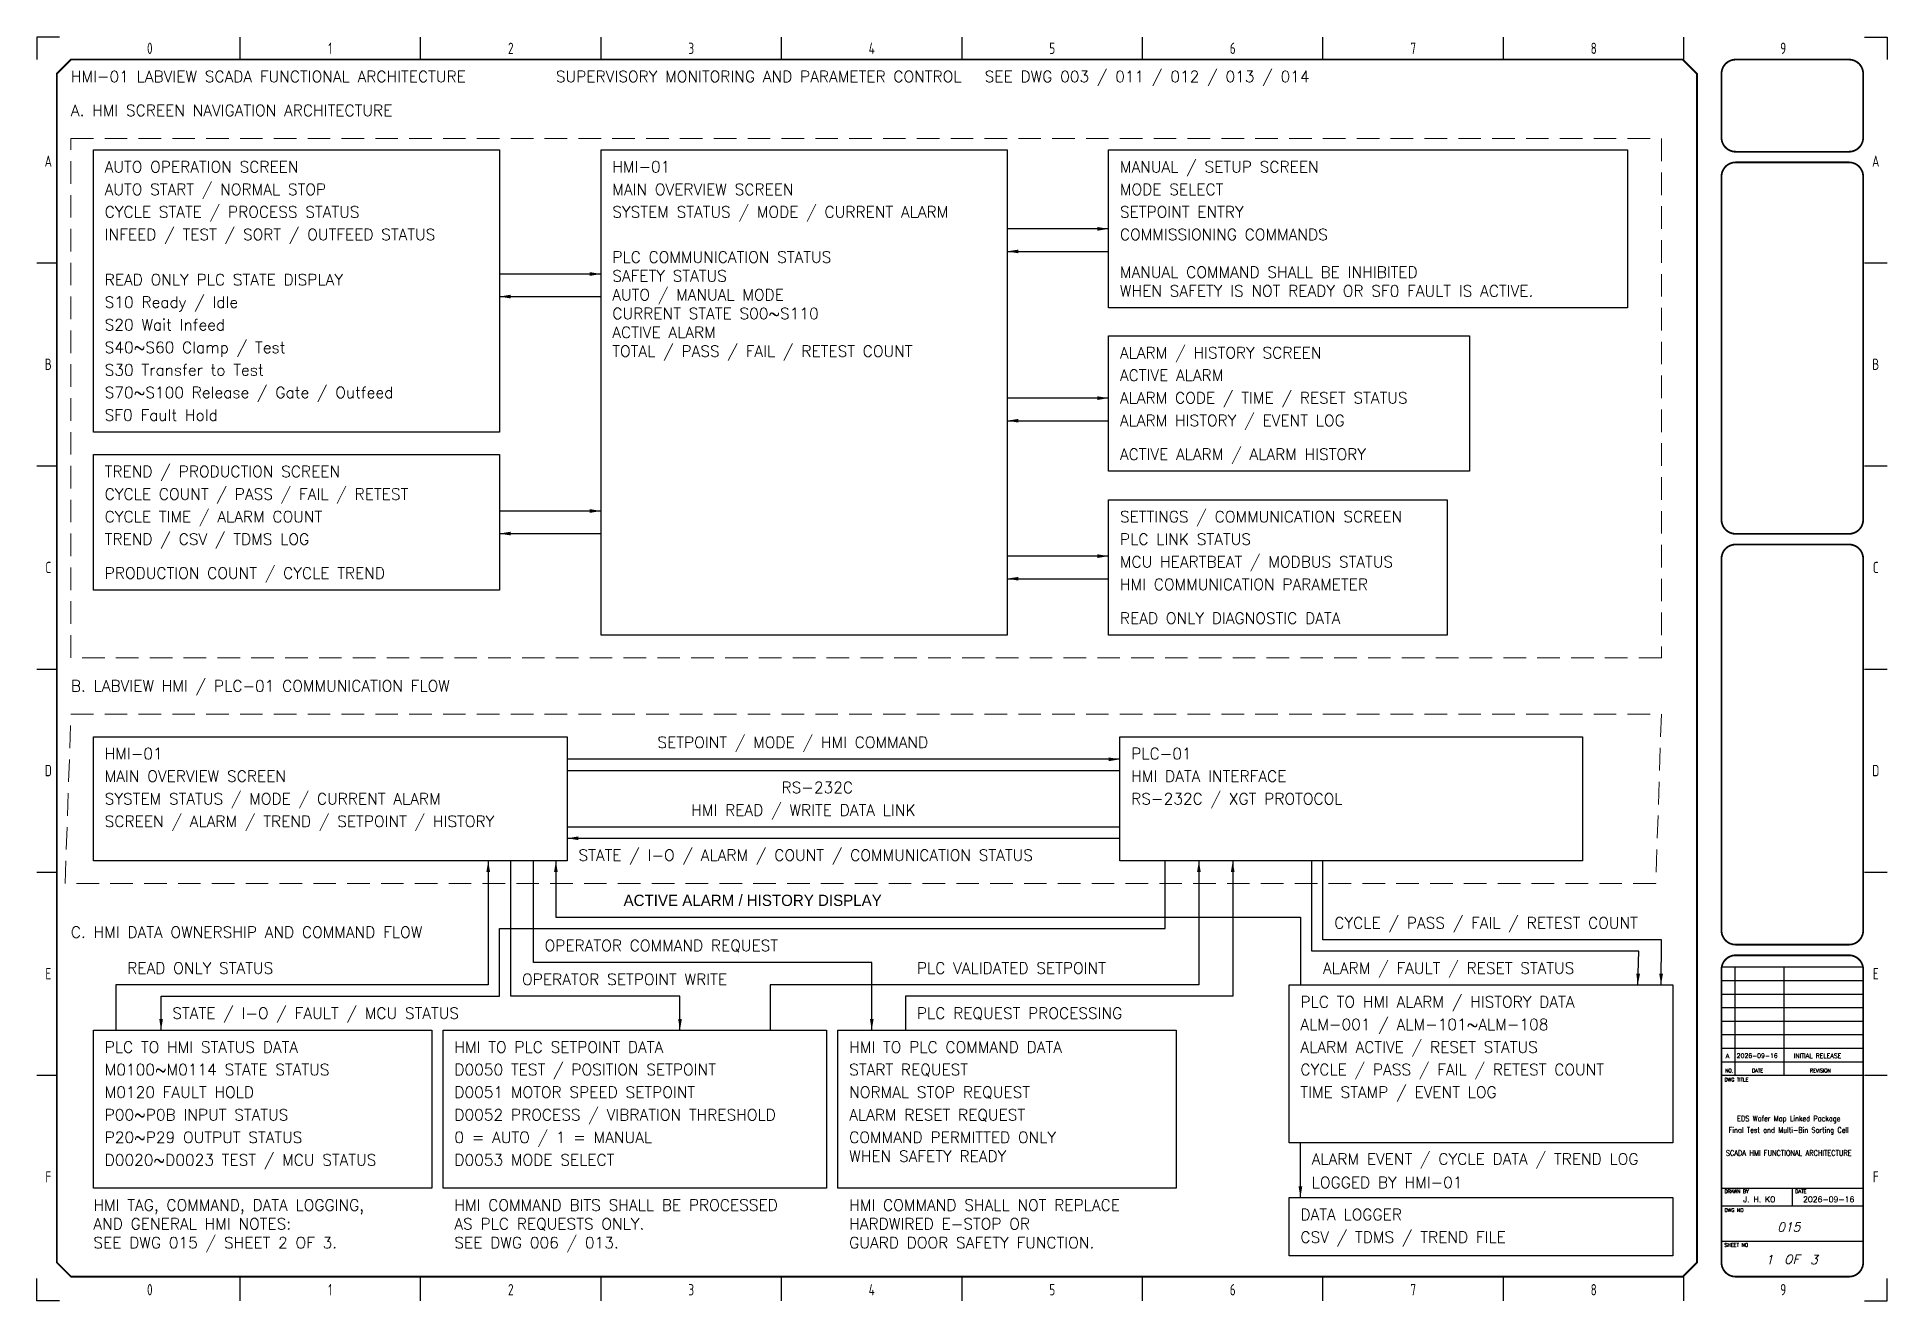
# Model space of a CAD drawing. Extents: x 5 to 415, y 5 to 285.
import ezdxf
from ezdxf.enums import TextEntityAlignment as Align

# ---------------------------------------------------------------- set-up
doc = ezdxf.new("R2010")
doc.units = 0
doc.header["$LTSCALE"] = 10
doc.linetypes.add('DASHED', pattern=[0.75, 0.5, -0.25])
for name, color, linetype, lineweight in [('HMI-ALARM', 1, 'Continuous', 25), ('HMI-COMM', 3, 'Continuous', 25), ('HMI-COMMAND', 2, 'Continuous', 25), ('HMI-CONDITION', 3, 'Continuous', 18), ('HMI-CROSSREF', 4, 'Continuous', 18), ('HMI-DATA-FLOW', 4, 'Continuous', 25), ('HMI-DEVICE', 7, 'Continuous', 30), ('HMI-LOG', 84, 'Continuous', 18), ('HMI-PARAM', 3, 'Continuous', 18), ('HMI-SCREEN', 7, 'Continuous', 25), ('HMI-TAG', 4, 'Continuous', 18), ('HMI-TEXT', 9, 'Continuous', 18), ('HMI-ZONE', 8, 'DASHED', 18)]:
    doc.layers.add(name, color=color, linetype=linetype, lineweight=lineweight)
for name, color, linetype in [('SYMS', 7, 'Continuous'), ('TEXT_TITLE', 7, 'Continuous'), ('TITLE', 7, 'Continuous'), ('Title blocks', 7, 'Continuous')]:
    doc.layers.add(name, color=color, linetype=linetype)
doc.styles.add('ISO8', font='ISO8.shx', dxfattribs={"width": 0.8})
doc.styles.add('ITALIC', font='ITALIC')
doc.styles.add('ROMANS', font='romans')
doc.dimstyles.get("Standard").update_dxf_attribs({"dimtxt": 0.18, "dimasz": 0.18, "dimexe": 0.18, "dimexo": 0.0625, "dimgap": 0.09, "dimtad": 0, "dimtih": 1, "dimtoh": 1, "dimdec": 4, "dimzin": 0, "dimdsep": 46, "dimtxsty": 'Standard', "dimcen": 0.09, "dimadec": 0, "dimazin": 0, "dimtfac": 1, "dimtdec": 4, "dimtofl": 0, "dimtmove": 0, "dimatfit": 3, "dimfxl": 1, "dimtolj": 1, "dimtzin": 0, "dimarcsym": 0})

# ---------------------------------------------------------------- blocks, each defined once
blk = doc.blocks.new('Title_blocks_A3')
at = {"layer": 'TITLE'}
for p, q in [((372.89, 276.86), (372.89, 259.33)), ((378.33, 79), (409.73, 79)), ((381.28, 79), (381.28, 55)), ((392.12, 79), (392.12, 55)), ((378.33, 76), (409.73, 76)), ((378.32, 73), (409.73, 73)), ((378.32, 70), (409.73, 70)), ((378.32, 67), (409.73, 67)), ((378.32, 64), (409.73, 64)), ((378.32, 61), (409.72, 61)), ((378.32, 58), (409.72, 58)), ((378.32, 55), (409.72, 55)), ((372.89, 13.53), (372.89, 37.81)), ((378.32, 30.02), (409.72, 30.02)), ((394.02, 26.1), (394.02, 30.02)), ((378.32, 26.1), (409.72, 26.1)), ((378.32, 18.24), (409.72, 18.24))]:
    blk.add_line(p, q, dxfattribs=at)
at = {"layer": 'TITLE', "const_width": 0.392}
blk.add_lwpolyline([(372.89, 13.53), (372.89, 276.86), (369.75, 280), (12.53, 280), (9.39, 276.86), (9.39, 13.53), (12.53, 10.39), (369.75, 10.39)], close=True, dxfattribs=at)
for points in [[(381.46, 280, 0.414214), (378.32, 276.86, 0.414214)], [(409.72, 276.86, 0.414214), (406.58, 280, 0.414214)], [(378.32, 262.73, 0.414214), (381.46, 259.59, 0.414214)], [(406.58, 259.59, 0.414214), (409.72, 262.73, 0.414214)], [(381.46, 257.23, 0.414214), (378.32, 254.09, 0.414214)], [(409.72, 254.09, 0.414214), (406.58, 257.23, 0.414214)], [(378.32, 178.08, 0.414214), (381.46, 174.94, 0.414214)], [(406.58, 174.94, 0.414214), (409.72, 178.08, 0.414214)], [(381.46, 172.58, 0.414214), (378.32, 169.44, 0.414214)], [(409.72, 169.44, 0.414214), (406.58, 172.58, 0.414214)], [(378.32, 87.08, 0.414214), (381.46, 83.94, 0.414214)], [(406.58, 83.94, 0.414214), (409.72, 87.08, 0.414214)], [(381.46, 81.58, 0.414214), (378.32, 78.44, 0.414214)], [(409.72, 78.44, 0.414214), (406.58, 81.58, 0.414214)], [(378.32, 13.53, 0.414214), (381.46, 10.39, 0.414214)], [(406.58, 10.39, 0.414214), (409.72, 13.53, 0.414214)]]:
    blk.add_lwpolyline(points, format="xyb", dxfattribs=at)
for points in [[(406.58, 280), (381.46, 280)], [(378.32, 276.86), (378.32, 262.73)], [(409.72, 276.86), (409.72, 262.73)], [(406.58, 259.59), (381.46, 259.59)], [(378.32, 254.09), (378.32, 178.08)], [(406.58, 257.23), (381.46, 257.23)], [(409.72, 254.09), (409.72, 178.08)], [(381.46, 174.94), (406.58, 174.94)], [(381.46, 172.58), (406.58, 172.58)], [(381.46, 83.94), (406.58, 83.94)], [(378.32, 78.44), (378.32, 13.53)], [(381.46, 81.58), (406.58, 81.58)], [(409.72, 78.44), (409.72, 13.53)], [(381.46, 10.39), (406.58, 10.39)]]:
    blk.add_lwpolyline(points, dxfattribs=at)
at = {"layer": 'TITLE', "color": 7, "const_width": 0.392}
for points in [[(378.32, 169.44), (378.32, 87.08)], [(409.72, 169.44), (409.72, 87.08)]]:
    blk.add_lwpolyline(points, dxfattribs=at)
at = {"layer": 'Title blocks', "color": 7}
for p, q in [((50, 280), (50, 285)), ((90, 280), (90, 285)), ((130, 280), (130, 285)), ((170, 280), (170, 285)), ((250, 280), (250, 285)), ((290, 280), (290, 285)), ((330, 280), (330, 285)), ((370, 280), (370, 285)), ((5, 235), (9.39, 235)), ((410, 235), (415, 235)), ((5, 190), (9.39, 190)), ((410, 190), (415, 190)), ((5, 100), (9.39, 100)), ((410, 100), (415, 100)), ((5, 55), (9.39, 55)), ((410, 55), (415, 55)), ((50, 5), (50, 10.39)), ((90, 5), (90, 10.39)), ((130, 5), (130, 10.39)), ((170, 5), (170, 10.39)), ((250, 5), (250, 10.39)), ((290, 5), (290, 10.39)), ((330, 5), (330, 10.39)), ((370, 5), (370, 10.64))]:
    blk.add_line(p, q, dxfattribs=at)
at = {"layer": 'Title blocks', "color": 2}
for p, q in [((210, 280), (210, 285)), ((5, 145), (9.39, 145)), ((410, 145), (415, 145)), ((210, 5), (210, 10.39))]:
    blk.add_line(p, q, dxfattribs=at)
at = {"layer": 'Title blocks'}
for points in [[(10, 285), (5, 285), (5, 280)], [(410, 285), (415, 285), (415, 280)], [(10, 5), (5, 5), (5, 10)], [(410, 5), (415, 5), (415, 10)]]:
    blk.add_lwpolyline(points, dxfattribs=at)
at = {"layer": 'TITLE', "color": 1, "style": 'ROMANS'}
for s, p in [('DWG TITLE', (378.97, 53.64)), ('DRAWN BY', (378.97, 28.91)), ('DATE', (394.67, 28.91)), ('DWG NO', (378.97, 24.72)), ('SHEET NO', (378.97, 17))]:
    blk.add_text(s, height=0.785, dxfattribs=at).set_placement(p)
at = {"layer": 'TITLE', "color": 1}
for s, height, style, p in [('NO.', 0.785, 'ROMANS', (380.02, 56.04)), ('DATE', 0.785, 'ROMANS', (386.32, 56.04)), ('REVISION', 0.785, 'ROMANS', (400.23, 56.04)), ('OF', 2, 'ITALIC', (393.89, 14.25))]:
    blk.add_text(s, height=height, dxfattribs=dict(at, style=style)).set_placement(p, align=Align.MIDDLE)
at = {"layer": 'TITLE', "color": 1, "style": 'ROMANS', "width": 0.8}
for tag, p in [('TITLE#1', (393.23, 44.81)), ('TITLE#2', (393.23, 42.27)), ('TITLE#3', (393.23, 39.73)), ('TITLE#4', (393.23, 37.18))]:
    blk.add_attdef(tag, text='', height=1.2, dxfattribs=at).set_placement(p, align=Align.CENTER)
at = {"layer": 'TITLE', "color": 1}
for tag, p, height, style in [('DRAWNBY', (383.14, 26.88), 1.25, 'ROMANS'), ('DATE', (396.4, 26.88), 1.25, 'ROMANS'), ('SHTS', (397.95, 13.15), 2, 'ITALIC')]:
    blk.add_attdef(tag, p, '', height=height, dxfattribs=dict(at, style=style))
at = {"layer": 'TITLE', "color": 1, "style": 'ITALIC'}
blk.add_attdef('DWG#', text='', height=2, dxfattribs=at).set_placement((393.23, 20.38), align=Align.CENTER)
blk.add_attdef('SH#', text='', height=2, dxfattribs=at).set_placement((389.77, 13.15), align=Align.RIGHT)
at = {"layer": 'TITLE', "color": 7, "flags": 9}
blk.add_attdef('WD_TB', (381.46, 10.39), '', height=1.57, dxfattribs=at)
at = {"layer": 'Title blocks', "style": 'ISO8', "width": 0.8}
for s, p in [('0', (30, 282.5)), ('1', (70, 282.5)), ('2', (110, 282.5)), ('3', (150, 282.5)), ('4', (190, 282.5)), ('5', (230, 282.5)), ('6', (270, 282.5)), ('7', (310, 282.5)), ('8', (350, 282.5)), ('9', (392, 282.5)), ('A', (7.5, 257.5)), ('A', (412.5, 257.5)), ('B', (7.5, 212.5)), ('B', (412.5, 212.5)), ('C', (7.5, 167.5)), ('C', (412.5, 167.5)), ('D', (7.5, 122.5)), ('D', (412.5, 122.5)), ('E', (7.5, 77.5)), ('E', (412.5, 77.5)), ('F', (7.5, 32.5)), ('F', (412.5, 32.5)), ('0', (30, 7.5)), ('1', (70, 7.5)), ('2', (110, 7.5)), ('3', (150, 7.5)), ('4', (190, 7.5)), ('5', (230, 7.5)), ('6', (270, 7.5)), ('7', (310, 7.5)), ('8', (350, 7.5)), ('9', (392, 7.5))]:
    blk.add_text(s, height=2.5, dxfattribs=at).set_placement(p, align=Align.MIDDLE)

msp = doc.modelspace()

# ---------------------------------------------------------------- linework, layer by layer
at = {"layer": 'HMI-COMM'}
for p, q in [((122.5, 122.5), (245, 122.5)), ((122.5, 110), (245, 110))]:
    msp.add_line(p, q, dxfattribs=at)
at = {"layer": 'HMI-DEVICE'}
for points in [[(17.5, 130), (122.5, 130), (122.5, 102.5), (17.5, 102.5)], [(245, 130), (347.5, 130), (347.5, 102.5), (245, 102.5)], [(282.5, 75), (367.5, 75), (367.5, 40), (282.5, 40)], [(17.5, 65), (92.5, 65), (92.5, 30), (17.5, 30)], [(95, 65), (180, 65), (180, 30), (95, 30)], [(182.5, 65), (257.5, 65), (257.5, 30), (182.5, 30)], [(282.5, 27.89), (367.5, 27.89), (367.5, 15), (282.5, 15)]]:
    msp.add_lwpolyline(points, close=True, dxfattribs=at)
at = {"layer": 'HMI-SCREEN'}
for points in [[(17.5, 260), (107.5, 260), (107.5, 197.5), (17.5, 197.5)], [(130, 260), (220, 260), (220, 152.5), (130, 152.5)], [(242.5, 260), (357.5, 260), (357.5, 225), (242.5, 225)], [(242.5, 218.81), (322.5, 218.81), (322.5, 188.81), (242.5, 188.81)], [(17.5, 192.5), (107.5, 192.5), (107.5, 162.5), (17.5, 162.5)], [(242.5, 182.5), (317.5, 182.5), (317.5, 152.5), (242.5, 152.5)]]:
    msp.add_lwpolyline(points, close=True, dxfattribs=at)
at = {"layer": 'HMI-ZONE'}
for points in [[(12.5, 262.5), (365, 262.5), (365, 147.5), (12.5, 147.5)], [(12.5, 135), (365, 135), (363.75, 97.5), (11.25, 97.5)]]:
    msp.add_lwpolyline(points, close=True, dxfattribs=at)

# ---------------------------------------------------------------- block references
at = {"layer": 'SYMS'}
msp.add_blockref('Title_blocks_A3', (0, 0), dxfattribs=at).add_auto_attribs({'TITLE#1': 'EDS Wafer Map Linked Package', 'DATE': '2026-09-16', 'DRAWNBY': 'J. H. KO', 'SH#': '1', 'TITLE#2': 'Final Test and Multi-Bin Sorting Cell', 'TITLE#4': 'SCADA HMI FUNCTIONAL ARCHITECTURE', 'DWG#': '015', 'SHTS': '3'})

# ---------------------------------------------------------------- texts
at = {"layer": 'HMI-ALARM', "char_height": 2.5, "attachment_point": 1}
for s, insert, width in [('{\\Fromans|c0;MANUAL COMMAND SHALL BE INHIBITED^JWHEN SAFETY IS NOT READY OR SF0 FAULT IS ACTIVE.}', (245, 234.17), 122.0625), ('ACTIVE ALARM / HISTORY DISPLAY', (135, 95), 76.125), ('{\\Fromans|c0;HMI COMMAND SHALL NOT REPLACE^JHARDWIRED E-STOP OR\\Fromans|c129;\\P\\Fromans|c0;GUARD DOOR SAFETY FUNCTION.}', (185, 27.5), 119.875)]:
    msp.add_mtext(s, dxfattribs=dict(at, insert=insert, width=width))
at = {"layer": 'HMI-ALARM', "char_height": 2.5, "attachment_point": 1, "style": 'ROMANS'}
for s, insert, width in [('CYCLE / PASS / FAIL / RETEST COUNT', (292.5, 90), 80.4183), ('ALARM / FAULT / RESET STATUS', (290, 80), 68.25), ('COMMAND PERMITTED ONLY^JWHEN SAFETY READY', (185, 42.5), 56)]:
    msp.add_mtext(s, dxfattribs=dict(at, insert=insert, width=width))
at = {"layer": 'HMI-COMMAND', "char_height": 2.5, "attachment_point": 1}
for s, insert, width in [('{\\Fromans|c0;SETPOINT / MODE / HMI COMMAND}', (142.5, 130), 131), ('{\\Fromans|c0;OPERATOR COMMAND REQUEST}', (117.5, 85), 62.125), ('{\\Fromans|c0;OPERATOR SETPOINT WRITE}', (112.5, 77.5), 58.625)]:
    msp.add_mtext(s, dxfattribs=dict(at, insert=insert, width=width))
at = {"layer": 'HMI-CONDITION', "char_height": 2.5, "attachment_point": 1, "style": 'ROMANS'}
for s, insert, width in [('AUTO START / NORMAL STOP', (20, 252.5), 62.125), ('MODE SELECT', (245, 252.5), 28), ('SETPOINT ENTRY', (245, 247.5), 35), ('COMMISSIONING COMMANDS', (245, 242.5), 54.25), ('READ ONLY PLC STATE DISPLAY', (20, 232.5), 69.125), ('S10 Ready / Idle', (20, 227.5), 37.625), ('S20 Wait Infeed', (20, 222.5), 36.3125), ('S40~S60 Clamp / Test', (20, 217.5), 49.4375), ('S30 Transfer to Test', (20, 212.5), 51.1875), ('ACTIVE ALARM', (245, 211.31), 30.625), ('S70~S100 Release / Gate / Outfeed', (20, 207.5), 82.25), ('ALARM CODE / TIME / RESET STATUS', (245, 206.31), 82.25), ('SF0 Fault Hold', (20, 202.5), 32.8125), ('ALARM HISTORY / EVENT LOG', (245, 201.31), 64.75), ('CYCLE COUNT / PASS / FAIL / RETEST', (20, 185), 87.5), ('CYCLE TIME / ALARM COUNT', (20, 180), 61.25), ('PLC LINK STATUS', (245, 175), 37.625), ('MCU HEARTBEAT / MODBUS STATUS', (245, 170), 75.25), ('HMI COMMUNICATION PARAMETER', (245, 165), 67.375), ('READ ONLY DIAGNOSTIC DATA', (245, 157.5), 63), ('ALARM ACTIVE / RESET STATUS', (285, 62.5), 70), ('CYCLE / PASS / FAIL / RETEST COUNT', (285, 57.5), 87.5), ('D0053 MODE SELECT', (97.5, 37.5), 52.9375)]:
    msp.add_mtext(s, dxfattribs=dict(at, insert=insert, width=width))
at = {"layer": 'HMI-CONDITION', "char_height": 2.5, "attachment_point": 1}
for s, insert, width in [('{\\Fromans|c0;SYSTEM STATUS / MODE / CURRENT ALARM}', (132.5, 247.5), 93.625), ('{\\Fromans|c0;SYSTEM STATUS / MODE / CURRENT ALARM}', (20, 117.5), 93.625), ('{\\Fromans|c0;HMI READ / WRITE DATA LINK}', (150, 115), 123.125), ('{\\Fromans|c0;READ ONLY STATUS}', (25, 80), 41.125), ('{\\Fromans|c0;PLC VALIDATED SETPOINT}', (200, 80), 56), ('{\\Fromans|c0;PLC REQUEST PROCESSING}', (200, 70), 56)]:
    msp.add_mtext(s, dxfattribs=dict(at, insert=insert, width=width))
at = {"layer": 'HMI-CROSSREF', "char_height": 2.5, "attachment_point": 1}
for s, insert, width in [('{\\Fromans|c0;SUPERVISORY MONITORING AND PARAMETER CONTROL\\Fromans|c129;   \\Fromans|c0;SEE DWG 003 / 011 / 012 / 013 / 014}', (120, 277.5), 265.9786), ('{\\Fromans|c0;HMI TAG, COMMAND, DATA LOGGING,^JAND GENERAL HMI NOTES:^JSEE DWG 015 / SHEET 2 OF \\Fromans|c129;3.}', (17.5, 27.5), 74.8125), ('{\\Fromans|c0;HMI COMMAND BITS SHALL BE PROCESSED^JAS PLC REQUESTS ONLY.^JSEE DWG 006 / 013.}', (97.5, 27.5), 89.25)]:
    msp.add_mtext(s, dxfattribs=dict(at, insert=insert, width=width))
at = {"layer": 'HMI-LOG', "char_height": 2.5, "attachment_point": 1, "style": 'ROMANS'}
for s, insert, width in [('TREND / CSV / TDMS LOG', (20, 175), 57.75), ('TIME STAMP / EVENT LOG', (285, 52.5), 56.875), ('LOGGED BY HMI-01', (287.5, 32.5), 38.9375), ('CSV / TDMS / TREND FILE', (285, 20.39), 56.875)]:
    msp.add_mtext(s, dxfattribs=dict(at, insert=insert, width=width))
at = {"layer": 'HMI-LOG', "insert": (287.5, 37.7), "char_height": 2.5, "width": 94.5, "attachment_point": 1}
msp.add_mtext('{\\Fromans|c0;ALARM EVENT / CYCLE DATA / TREND LOG}', dxfattribs=at)
at = {"layer": 'HMI-PARAM', "insert": (247.5, 117.5), "char_height": 2.5, "width": 93.625, "attachment_point": 1}
msp.add_mtext('{\\Fromans|c0;RS-232C / XGT PROTOCOL}', dxfattribs=at)
at = {"layer": 'HMI-TAG', "char_height": 2.5, "attachment_point": 1}
for s, insert in [('{\\Fromans|c0;HMI-01}', (132.5, 257.5)), ('{\\Fromans|c0;HMI-01}', (20, 127.5)), ('{\\Fromans|c129;PLC-01}', (247.5, 127.5))]:
    msp.add_mtext_dynamic_manual_height_columns(s, width=22.5, gutter_width=12.5, heights=[0], dxfattribs=dict(at, insert=insert))
at = {"layer": 'HMI-TAG', "char_height": 2.5, "attachment_point": 1, "style": 'ROMANS'}
for s, insert, width in [('ACTIVE ALARM / ALARM HISTORY', (245, 193.81), 71.75), ('PRODUCTION COUNT / CYCLE TREND', (20, 167.5), 77), ('RS-232C', (170, 120), 17.5), ('ALM-001 / ALM-101~ALM-108', (285, 67.5), 65.9587), ('M0100~M0114 STATE STATUS', (20, 57.5), 57.75), ('D0050 TEST / POSITION SETPOINT', (97.5, 57.5), 73.9375), ('START REQUEST', (185, 57.5), 33.25), ('M0120 FAULT HOLD', (20, 52.5), 39.375), ('D0051 MOTOR SPEED SETPOINT', (97.5, 52.5), 64.75), ('NORMAL STOP REQUEST', (185, 52.5), 49), ('P00~P0B INPUT STATUS', (20, 47.5), 49.4375), ('D0052 PROCESS / VIBRATION THRESHOLD', (97.5, 47.5), 89.25), ('ALARM RESET REQUEST', (185, 47.5), 49), ('P20~P29 OUTPUT STATUS', (20, 42.5), 53.8125), ('0 = AUTO / 1 = MANUAL', (97.5, 42.5), 52.9375), ('D0020~D0023 TEST / MCU STATUS', (20, 37.5), 73.0625)]:
    msp.add_mtext(s, dxfattribs=dict(at, insert=insert, width=width))
at = {"layer": 'HMI-TAG', "char_height": 2.5, "attachment_point": 1}
for s, insert, width in [('{\\Fromans|c0;STATE / I-O / ALARM / COUNT / COMMUNICATION STATUS}', (125, 105), 187.75), ('{\\Fromans|c0;STATE / I-O / FAULT / MCU STATUS}', (35, 70), 82.25)]:
    msp.add_mtext(s, dxfattribs=dict(at, insert=insert, width=width))
at = {"layer": 'HMI-TEXT', "char_height": 2.5, "attachment_point": 1}
for s, insert, width in [('{\\Fromans|c0;HMI-01 LABVIEW SCADA FUNCTIONAL ARCHITECTURE}', (12.5, 277.5), 104.8133), ('{\\Fromans|c0;A. HMI SCREEN NAVIGATION ARCHITECTURE}', (12.5, 270), 91.875), ('{\\Fromans|c0;MAIN OVERVIEW SCREEN}', (132.5, 252.5), 52.5), ('{\\Fromans|c129;B. \\Fromans|c0;LABVIEW HMI / PLC-01 COMMUNICATION FLOW}', (12.5, 142.5), 97.0996), ('{\\Fromans|c0;MAIN OVERVIEW SCREEN}', (20, 122.5), 52.5), ('{\\Fromans|c0;HMI DATA INTERFACE}', (247.5, 122.5), 52.5), ('{\\Fromans|c0;SCREEN / ALARM / TREND / SETPOINT / HISTORY}', (20, 112.5), 104.5872), ('{\\Fromans|c129;C. HMI DATA OWNERSHIP AND COMMAND FLOW}', (12.5, 87.96), 97.0996), ('{\\Fromans|c0;PLC TO HMI ALARM / HISTORY DATA}', (285, 72.5), 89.9906), ('{\\Fromans|c0;PLC TO HMI STATUS DATA}', (20, 62.5), 56), ('{\\Fromans|c0;HMI TO PLC SETPOINT DATA}', (97.5, 62.5), 73.5), ('{\\Fromans|c0;HMI TO PLC COMMAND DATA}', (185, 62.5), 73.5), ('{\\Fromans|c129;DATA LOGGER}', (285, 25.39), 89.9906)]:
    msp.add_mtext(s, dxfattribs=dict(at, insert=insert, width=width))
at = {"layer": 'HMI-TEXT', "char_height": 2.5, "attachment_point": 1, "style": 'ROMANS'}
for s, insert, width in [('AUTO OPERATION SCREEN', (20, 257.5), 53.375), ('MANUAL / SETUP SCREEN', (245, 257.5), 54.25), ('CYCLE STATE / PROCESS STATUS', (20, 247.5), 72.625), ('INFEED / TEST / SORT / OUTFEED STATUS', (20, 242.5), 95.375), ('ALARM / HISTORY SCREEN', (245, 216.31), 56), ('TREND / PRODUCTION SCREEN', (20, 190), 63.875), ('SETTINGS / COMMUNICATION SCREEN', (245, 180), 77.875)]:
    msp.add_mtext(s, dxfattribs=dict(at, insert=insert, width=width))
at = {"layer": 'HMI-TEXT', "insert": (132.5, 237.5), "char_height": 2.5, "attachment_point": 1}
msp.add_mtext_dynamic_manual_height_columns('{\\Fromans|c129;PLC COMMUNICATION STATUS\\PSAFETY STATUS\\PAUTO / MANUAL MODE\\PCURRENT STATE S00~S110\\PACTIVE ALARM\\PTOTAL / PASS / FAIL / RETEST COUNT}', width=79.722, gutter_width=12.5, heights=[26.61], dxfattribs=at)
at = {"layer": 'TEXT_TITLE', "char_height": 1, "attachment_point": 1}
for s, width, heights, insert in [('{\\Fromans|c0;A}', 0.7655, [0], (379.26, 59.78)), ('{\\Fromans|c129;2026-09-16}', 0.7655, [0], (381.69, 59.84)), ('{\\Fromans|c129;INITIAL RELEASE}', 12.6659, [1.71], (394.34, 59.82))]:
    msp.add_mtext_dynamic_manual_height_columns(s, width=width, gutter_width=12.5, heights=heights, dxfattribs=dict(at, insert=insert))

# ---------------------------------------------------------------- leaders
at = {"layer": 'HMI-ALARM'}
for points in [[(120, 102.5), (120, 90), (285, 90), (285, 75)], [(359.77, 75), (360, 82.5), (287.5, 82.5), (287.5, 102.5)], [(364.92, 75), (365, 85), (290, 85), (290, 102.5)]]:
    msp.add_leader(points, dimstyle='Standard', override={"dimtxt": 2.5, "dimasz": 2.5, "dimexe": 1.25, "dimexo": 0.625, "dimgap": 0.625, "dimtad": 1, "dimtih": 0, "dimtoh": 0, "dimdec": 2, "dimzin": 8, "dimdsep": 44, "dimcen": 2.5, "dimtdec": 2, "dimtofl": 1, "dimtolj": 0, "dimtzin": 8}, dxfattribs=at)
at = {"layer": 'HMI-COMMAND'}
for points in [[(245, 125), (122.5, 125)], [(147.5, 65), (147.5, 72.5), (110, 72.5), (110, 102.5)], [(190, 65), (190, 77.5), (190, 80), (165, 80), (115, 80), (115, 102.5)], [(262.5, 102.5), (262.5, 75), (167.5, 75), (167.5, 65)], [(270, 102.5), (270, 72.5), (197.5, 72.5), (197.5, 65)]]:
    msp.add_leader(points, dimstyle='Standard', override={"dimtxt": 2.5, "dimasz": 2.5, "dimexe": 1.25, "dimexo": 0.625, "dimgap": 0.625, "dimtad": 1, "dimtih": 0, "dimtoh": 0, "dimdec": 2, "dimzin": 8, "dimdsep": 44, "dimcen": 2.5, "dimtdec": 2, "dimtofl": 1, "dimtolj": 0, "dimtzin": 8}, dxfattribs=at)
at = {"layer": 'HMI-DATA-FLOW'}
for points in [[(242.5, 242.5), (220, 242.5)], [(220, 237.5), (242.5, 237.5)], [(130, 232.5), (107.5, 232.5)], [(107.5, 227.5), (130, 227.5)], [(242.5, 205), (220, 205)], [(220, 200), (242.5, 200)], [(130, 180), (107.5, 180)], [(107.5, 175), (130, 175)], [(242.5, 170), (220, 170)], [(220, 165), (242.5, 165)], [(122.5, 107.5), (245, 107.5)], [(105, 102.5), (105, 75), (22.5, 75), (22.5, 65)], [(32.5, 65), (32.5, 72.5), (107.5, 72.5), (107.5, 87.5), (255, 87.5), (255, 102.5)]]:
    msp.add_leader(points, dimstyle='Standard', override={"dimtxt": 2.5, "dimasz": 2.5, "dimexe": 1.25, "dimexo": 0.625, "dimgap": 0.625, "dimtad": 1, "dimtih": 0, "dimtoh": 0, "dimdec": 2, "dimzin": 8, "dimdsep": 44, "dimcen": 2.5, "dimtdec": 2, "dimtofl": 1, "dimtolj": 0, "dimtzin": 8}, dxfattribs=at)
at = {"layer": 'HMI-LOG'}
msp.add_leader([(285, 27.89), (285, 40)], dimstyle='Standard', override={"dimtxt": 2.5, "dimasz": 2.5, "dimexe": 1.25, "dimexo": 0.625, "dimgap": 0.625, "dimtad": 1, "dimtih": 0, "dimtoh": 0, "dimdec": 2, "dimzin": 8, "dimdsep": 44, "dimcen": 2.5, "dimtdec": 2, "dimtofl": 1, "dimtolj": 0, "dimtzin": 8}, dxfattribs=at)

doc.saveas('drawing.dxf')
